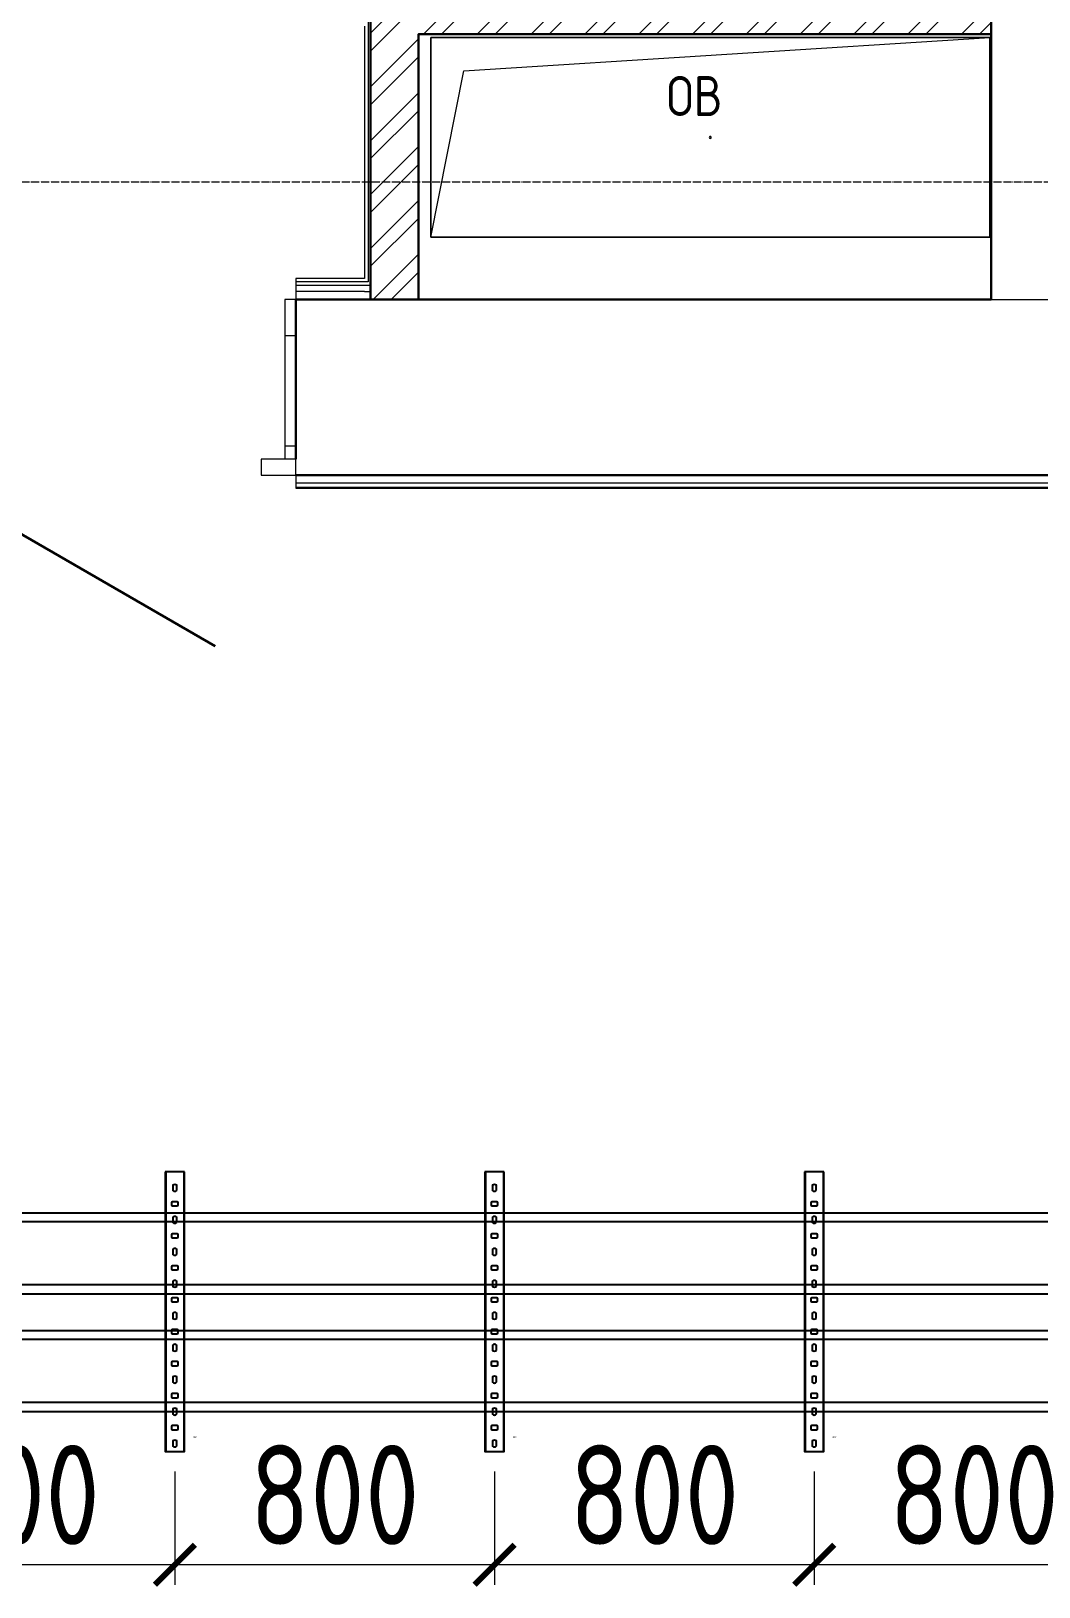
# Model space of a CAD drawing. Header units: millimetres. Extents: x -42533 to 645315, y 3457 to 82611.
# Drawn here: x 189522 to 192044, y 40924 to 44818 of the extents above; entities that cross this region are included whole.
import ezdxf
from ezdxf.enums import TextEntityAlignment as Align

# ---------------------------------------------------------------- set-up
doc = ezdxf.new("R2018")
doc.units = ezdxf.units.MM
doc.linetypes.add('ADSK_Линия сетки', pattern=[25, 20, -2.5, 0, -2.5])
for name, color, linetype in [('00_00_потолок_Панели из стали', 7, 'Continuous'), ('ЭОМ_Лотки авар.', 1, 'Continuous'), ('ЭОМ_Лотки рабочие', 5, 'Continuous')]:
    doc.layers.add(name, color=color, linetype=linetype)
for name, color, linetype, lineweight in [('Аннотация', 7, 'Continuous', 18), ('Двери', 7, 'Continuous', 9), ('Обобщенные модели', 7, 'Continuous', 18), ('Оси', 253, 'Continuous', 9), ('Перекрытие', 7, 'Continuous', 18), ('Стены несущие', 7, 'Continuous', 30), ('Стены отделка', 7, 'Continuous', 30), ('Стены штриховка', 7, 'Continuous', 9), ('ШТРИХОВКА', 252, 'Continuous', 15)]:
    doc.layers.add(name, color=color, linetype=linetype, lineweight=lineweight)
doc.styles.add('GOST Common_5', font='GOST_Common.ttf', dxfattribs={"width": 0.9, "height": 200})
doc.styles.get("Standard").update_dxf_attribs({"font": 'arial.ttf'})
doc.styles.add('М2', font='isocpeur.ttf', dxfattribs={"width": 0.8})
doc.dimstyles.new('М2-100', dxfattribs={"dimtxt": 250, "dimasz": 100, "dimexe": 50, "dimexo": 50, "dimgap": 50, "dimtad": 1, "dimdec": 0, "dimzin": 1, "dimtxsty": 'М2', "dimblk": 'ARCHTICK', "dimcen": 2.5, "dimdle": 50, "dimclre": 256, "dimclrt": 256, "dimadec": 0, "dimazin": 0, "dimtfac": 1, "dimtdec": 0, "dimtix": 1, "dimtmove": 1, "dimatfit": 3, "dimldrblk": 'NONE', "dimfxl": 1, "dimtolj": 1, "dimlwd": 9, "dimlwe": 9, "dimarcsym": 1})

# ---------------------------------------------------------------- blocks, each defined once
blk = doc.blocks.new('План 2 этажа')
h = blk.add_hatch()
h.set_pattern_fill('ANSI32', color=8, scale=10)
h.set_pattern_definition([(45, (686.36, 338.7), (-67.35192, 67.35192), []), (45, (731.26, 338.7), (-67.35192, 67.35192), [])])
h.paths.add_polyline_path([(42131.357, 16222.28), (42011.357, 16222.28), (42011.357, 13773.873), (42131.357, 13773.873)])
h.paths.add_polyline_path([(42271.357, 16222.28), (42271.357, 16342.28), (40626.357, 16342.28), (40626.357, 16222.28)])
h.paths.add_polyline_path([(40718.07, 13283.7), (40838.07, 13283.7), (40838.07, 13653.873), (42271.357, 13653.873), (42271.357, 13773.873), (40718.07, 13773.873)])
h.paths.add_polyline_path([(40838.07, 13283.7), (40718.07, 13283.7), (40718.07, 12989.356), (40838.07, 12989.356)])
at = {"layer": 'Двери', "color": 8}
for p, q in [((40530.923, 12589.356), (40443.923, 12589.356)), ((40443.923, 12589.356), (40443.923, 12549.356)), ((40530.923, 12549.356), (40530.923, 12589.356)), ((40443.923, 12549.356), (40530.923, 12549.356))]:
    blk.add_line(p, q, dxfattribs=at)
at = {"layer": 'Двери', "color": 8, "lineweight": 30}
blk.add_line((39587.923, 12549.356), (40329.24, 12121.356), dxfattribs=at)
at = {"layer": 'Обобщенные модели', "color": 8}
for p, q in [((40868.421, 13145.16), (40868.421, 13645.16)), ((40868.421, 13645.16), (42268.421, 13645.16)), ((42268.421, 13645.16), (40868.421, 13645.16)), ((40868.421, 13645.16), (40868.421, 13145.16)), ((40951.754, 13561.827), (42268.421, 13645.16)), ((42268.421, 13645.16), (42268.421, 13145.16)), ((42268.421, 13145.16), (42268.421, 13645.16)), ((40868.421, 13145.16), (40951.754, 13561.827)), ((42268.421, 13145.16), (40868.421, 13145.16)), ((40868.421, 13145.16), (42268.421, 13145.16))]:
    blk.add_line(p, q, dxfattribs=at)
for start, end in [(0, 180), (60, 165), (180, 0), (195, 270), (300, 0)]:
    blk.add_arc((41568.421, 13395.16), 2.5, start, end, dxfattribs=at)
at = {"layer": 'Оси', "color": 8, "linetype": 'ADSK_Линия сетки'}
blk.add_line((-9428.371, 13283.7), (56691.21, 13283.7), dxfattribs=at)
at = {"layer": 'Перекрытие', "color": 8}
for p, q in [((40530.923, 12989.356), (40503.421, 12989.356)), ((40503.421, 12989.356), (40503.421, 12589.356)), ((40503.421, 12899.356), (40530.923, 12899.356)), ((40530.923, 12622.482), (40503.421, 12622.482))]:
    blk.add_line(p, q, dxfattribs=at)
at = {"layer": 'Стены несущие', "color": 8}
for p, q in [((42271.357, 13977.66), (42271.357, 12989.356)), ((40718.07, 13773.873), (40718.07, 12989.356)), ((40530.923, 12989.356), (40737.232, 12989.356)), ((40530.923, 12989.356), (40530.923, 12589.356)), ((42271.357, 12989.356), (40737.232, 12989.356)), ((40530.923, 12549.356), (43058.421, 12549.356))]:
    blk.add_line(p, q, dxfattribs=at)
blk.add_lwpolyline([(40838.07, 12989.356), (40838.07, 13653.873), (42271.357, 13653.873)], dxfattribs=at)
at = {"layer": 'Стены отделка', "color": 8, "lineweight": 9}
for p, q in [((40703.07, 13673.873), (40703.07, 13042.356)), ((40530.923, 13042.356), (40530.923, 12989.356)), ((40703.07, 13042.356), (40530.923, 13042.356)), ((40703.07, 13009.356), (40718.07, 13009.356)), ((40530.923, 12549.356), (40530.923, 12517.356)), ((40530.923, 12517.356), (43528.421, 12517.356))]:
    blk.add_line(p, q, dxfattribs=at)
at = {"layer": 'Стены штриховка', "color": 8}
for p, q in [((40712.07, 13779.873), (40712.07, 13033.356)), ((40712.07, 13033.356), (40530.923, 13033.356)), ((40718.07, 13024.356), (40530.923, 13024.356)), ((40703.07, 13009.356), (40530.923, 13009.356)), ((42271.357, 12989.356), (42651.357, 12989.356)), ((43488.421, 12529.356), (40530.923, 12529.356)), ((40530.923, 12519.356), (43528.421, 12519.356))]:
    blk.add_line(p, q, dxfattribs=at)
at = {"layer": 'Аннотация', "color": 8, "insert": (41459.175, 13548.748), "char_height": 100, "width": 156.348, "attachment_point": 1, "line_spacing_factor": 1.022766, "style": 'GOST Common_5'}
blk.add_mtext('\\pxt3.6,7.2,10.8,14.4,18,21.6,25.2,28.8,32.4,36,39.6,43.2,46.8,50.4,54,57.6,61.2,64.8,68.4,72,75.6,79.2,82.8,86.4,90,93.6,97.2,100.8,104.4,108,111.6,115.2;{ОВ}', dxfattribs=at)
blk = doc.blocks.new('*U37')
at = {"color": 0, "linetype": 'Continuous', "lineweight": 25}
for p, q in [((-78.8, -46976.1), (-78.8, 0)), ((78.8, -46976.1), (78.8, 0))]:
    blk.add_line(p, q, dxfattribs=at)
blk.add_lwpolyline([(100.8, -46976.1), (100.8, 0), (-100.8, 0), (-100.8, -46976.1)], close=True, dxfattribs=at)
at = {"color": 0, "flags": 9}
for tag, p in [('АРТИКУЛ', (-59.7, -11.8)), ('НАИМЕНОВАНИЕ', (-59.1, -7)), ('ПРИМЕЧАНИЕ', (-58.8, -17.3))]:
    blk.add_attdef(tag, text='', height=2.5, dxfattribs=at).set_placement(p, align=Align.TOP_LEFT)
at = {"color": 0, "lineweight": 30, "flags": 104}
for tag, p in [('ВЫСОТА', (-59.6, -20.9)), ('ДЛИНА', (-59.5, -36.1)), ('ТОЛЩИНА', (-59, -31)), ('ШИРИНА', (-58.9, -25.1))]:
    blk.add_attdef(tag, text='', height=2.5, dxfattribs=at).set_placement(p, align=Align.TOP_LEFT)
blk = doc.blocks.new('*U39')
at = {"color": 0, "linetype": 'Continuous', "lineweight": 25}
for p, q in [((-78.8, -46398.7), (-78.8, 0)), ((78.8, -46398.7), (78.8, 0))]:
    blk.add_line(p, q, dxfattribs=at)
blk.add_lwpolyline([(100.8, -46398.7), (100.8, 0), (-100.8, 0), (-100.8, -46398.7)], close=True, dxfattribs=at)
at = {"color": 0, "flags": 9}
for tag, p in [('АРТИКУЛ', (-59.7, -11.8)), ('НАИМЕНОВАНИЕ', (-59.1, -7)), ('ПРИМЕЧАНИЕ', (-58.8, -17.3))]:
    blk.add_attdef(tag, text='', height=2.5, dxfattribs=at).set_placement(p, align=Align.TOP_LEFT)
at = {"color": 0, "lineweight": 30, "flags": 104}
for tag, p in [('ВЫСОТА', (-59.6, -20.9)), ('ДЛИНА', (-59.5, -36.1)), ('ТОЛЩИНА', (-59, -31)), ('ШИРИНА', (-58.9, -25.1))]:
    blk.add_attdef(tag, text='', height=2.5, dxfattribs=at).set_placement(p, align=Align.TOP_LEFT)
blk = doc.blocks.new('*U45')
at = {"color": 0, "linetype": 'ByBlock', "lineweight": -2}
for points in [[(24, -700), (24, 0), (-24, 0), (-24, -700)], [(-22.5, -700), (-22.5, 0)], [(22.5, -700), (22.5, 0)], [(-24, -700), (24, -700)]]:
    blk.add_lwpolyline(points, dxfattribs=at)
at = {"color": 254, "transparency": 33554483}
blk.add_lwpolyline([(0, 0.7), (0, -2.2)], dxfattribs=at)
at = {"color": 0, "linetype": 'ByBlock', "lineweight": -2}
for points in [[(-5.2, -13.3), (-5.2, -26.7, 0.345739), (5.2, -26.7), (5.2, -13.3, 0.345739)], [(-6.7, -54.8, 0.345739), (-6.7, -65.2), (6.7, -65.2, 0.345739), (6.7, -54.8)], [(-5.2, -93.3), (-5.2, -106.7, 0.345739), (5.2, -106.7), (5.2, -93.3, 0.345739)], [(-6.7, -134.8, 0.345739), (-6.7, -145.2), (6.7, -145.2, 0.345739), (6.7, -134.8)], [(-5.2, -173.3), (-5.2, -186.7, 0.345739), (5.2, -186.7), (5.2, -173.3, 0.345739)], [(-6.7, -214.8, 0.345739), (-6.7, -225.2), (6.7, -225.2, 0.345739), (6.7, -214.8)], [(-5.2, -253.3), (-5.2, -266.7, 0.345739), (5.2, -266.7), (5.2, -253.3, 0.345739)], [(-6.7, -294.8, 0.345739), (-6.7, -305.2), (6.7, -305.2, 0.345739), (6.7, -294.8)], [(-5.2, -333.3), (-5.2, -346.7, 0.345739), (5.2, -346.7), (5.2, -333.3, 0.345739)], [(-6.7, -374.8, 0.345739), (-6.7, -385.2), (6.7, -385.2, 0.345739), (6.7, -374.8)], [(-5.2, -413.3), (-5.2, -426.7, 0.345739), (5.2, -426.7), (5.2, -413.3, 0.345739)], [(-6.7, -454.8, 0.345739), (-6.7, -465.2), (6.7, -465.2, 0.345739), (6.7, -454.8)], [(-5.2, -493.3), (-5.2, -506.7, 0.345739), (5.2, -506.7), (5.2, -493.3, 0.345739)], [(-6.7, -534.8, 0.345739), (-6.7, -545.2), (6.7, -545.2, 0.345739), (6.7, -534.8)], [(-5.2, -573.3), (-5.2, -586.7, 0.345739), (5.2, -586.7), (5.2, -573.3, 0.345739)], [(-6.7, -614.8, 0.345739), (-6.7, -625.2), (6.7, -625.2, 0.345739), (6.7, -614.8)], [(-5.2, -653.3), (-5.2, -666.7, 0.345739), (5.2, -666.7), (5.2, -653.3, 0.345739)]]:
    blk.add_lwpolyline(points, format="xyb", close=True, dxfattribs=at)
at = {"flags": 9}
for tag, p in [('АРТИКУЛ', (-58.9, -24.5)), ('ПРИМЕЧАНИЕ', (-58.3, -30.8)), ('НАИМЕНОВАНИЕ', (-58.2, -19.4))]:
    blk.add_attdef(tag, p, '', height=2.5, dxfattribs=at)
at = {"lineweight": 30, "flags": 104}
blk.add_attdef('ДЛИНА', text='', height=2.5, dxfattribs=at).set_placement((-57.7, -34.6), align=Align.TOP_LEFT)
blk = doc.blocks.new('_ArchTick')
at = {"color": 0, "linetype": 'ByBlock', "lineweight": 70, "const_width": 0.15}
blk.add_lwpolyline([(-0.5, -0.5), (0.5, 0.5)], dxfattribs=at)
blk = doc.blocks.new('*D550')
at = {"layer": '00_00_потолок_Панели из стали', "lineweight": 9, "transparency": 16777216}
for p, q in [((189081.3, 41212.4), (189081.3, 40929)), ((189881.5, 41211.8), (189881.5, 40929))]:
    blk.add_line(p, q, dxfattribs=at)
at = {"layer": '00_00_потолок_Панели из стали', "color": 0, "lineweight": 9, "transparency": 16777216}
blk.add_line((189931.5, 40979), (189031.3, 40979), dxfattribs=at)
at = {"layer": 'Defpoints', "color": 0, "transparency": 16777216}
for p in [(189081.3, 41262.4), (189881.5, 41261.8), (189081.3, 40979)]:
    blk.add_point(p, dxfattribs=at)
at = {"layer": '00_00_потолок_Панели из стали', "color": 0, "lineweight": 9, "transparency": 16777216, "xscale": 100, "yscale": 100, "zscale": 100, "rotation": 180}
blk.add_blockref('_ArchTick', (189081.3, 40979), dxfattribs=at)
at = {"layer": '00_00_потолок_Панели из стали', "color": 0, "lineweight": 9, "transparency": 16777216, "xscale": 100, "yscale": 100, "zscale": 100}
blk.add_blockref('_ArchTick', (189881.5, 40979), dxfattribs=at)
at = {"layer": '00_00_потолок_Панели из стали', "transparency": 16777216, "insert": (189481.4, 41154), "char_height": 250, "attachment_point": 5, "style": 'М2'}
blk.add_mtext('\\A1;800', dxfattribs=at)
blk = doc.blocks.new('_None')
blk = doc.blocks.new('*D551')
at = {"layer": '00_00_потолок_Панели из стали', "lineweight": 9, "transparency": 16777216}
for p, q in [((189881.5, 41212.4), (189881.5, 40929)), ((190681.7, 41211.8), (190681.7, 40929))]:
    blk.add_line(p, q, dxfattribs=at)
at = {"layer": '00_00_потолок_Панели из стали', "color": 0, "lineweight": 9, "transparency": 16777216}
blk.add_line((190731.7, 40979), (189831.5, 40979), dxfattribs=at)
at = {"layer": 'Defpoints', "color": 0, "transparency": 16777216}
for p in [(189881.5, 41262.4), (190681.7, 41261.8), (189881.5, 40979)]:
    blk.add_point(p, dxfattribs=at)
at = {"layer": '00_00_потолок_Панели из стали', "color": 0, "lineweight": 9, "transparency": 16777216, "xscale": 100, "yscale": 100, "zscale": 100, "rotation": 180}
blk.add_blockref('_ArchTick', (189881.5, 40979), dxfattribs=at)
at = {"layer": '00_00_потолок_Панели из стали', "color": 0, "lineweight": 9, "transparency": 16777216, "xscale": 100, "yscale": 100, "zscale": 100}
blk.add_blockref('_ArchTick', (190681.7, 40979), dxfattribs=at)
at = {"layer": '00_00_потолок_Панели из стали', "transparency": 16777216, "insert": (190281.6, 41154), "char_height": 250, "attachment_point": 5, "style": 'М2'}
blk.add_mtext('\\A1;800', dxfattribs=at)
blk = doc.blocks.new('*D552')
at = {"layer": '00_00_потолок_Панели из стали', "lineweight": 9, "transparency": 16777216}
for p, q in [((190681.7, 41212.4), (190681.7, 40929)), ((191481.9, 41211.8), (191481.9, 40929))]:
    blk.add_line(p, q, dxfattribs=at)
at = {"layer": '00_00_потолок_Панели из стали', "color": 0, "lineweight": 9, "transparency": 16777216}
blk.add_line((191531.9, 40979), (190631.7, 40979), dxfattribs=at)
at = {"layer": 'Defpoints', "color": 0, "transparency": 16777216}
for p in [(190681.7, 41262.4), (191481.9, 41261.8), (190681.7, 40979)]:
    blk.add_point(p, dxfattribs=at)
at = {"layer": '00_00_потолок_Панели из стали', "color": 0, "lineweight": 9, "transparency": 16777216, "xscale": 100, "yscale": 100, "zscale": 100, "rotation": 180}
blk.add_blockref('_ArchTick', (190681.7, 40979), dxfattribs=at)
at = {"layer": '00_00_потолок_Панели из стали', "color": 0, "lineweight": 9, "transparency": 16777216, "xscale": 100, "yscale": 100, "zscale": 100}
blk.add_blockref('_ArchTick', (191481.9, 40979), dxfattribs=at)
at = {"layer": '00_00_потолок_Панели из стали', "transparency": 16777216, "insert": (191081.8, 41154), "char_height": 250, "attachment_point": 5, "style": 'М2'}
blk.add_mtext('\\A1;800', dxfattribs=at)
blk = doc.blocks.new('*D701')
at = {"layer": '00_00_потолок_Панели из стали', "lineweight": 9, "transparency": 16777216}
for p, q in [((191481.9, 41212.4), (191481.9, 40929)), ((192282.1, 41211.8), (192282.1, 40929))]:
    blk.add_line(p, q, dxfattribs=at)
at = {"layer": '00_00_потолок_Панели из стали', "color": 0, "lineweight": 9, "transparency": 16777216}
blk.add_line((192332.1, 40979), (191431.9, 40979), dxfattribs=at)
at = {"layer": 'Defpoints', "color": 0, "transparency": 16777216}
for p in [(191481.9, 41262.4), (192282.1, 41261.8), (191481.9, 40979)]:
    blk.add_point(p, dxfattribs=at)
at = {"layer": '00_00_потолок_Панели из стали', "color": 0, "lineweight": 9, "transparency": 16777216, "xscale": 100, "yscale": 100, "zscale": 100, "rotation": 180}
blk.add_blockref('_ArchTick', (191481.9, 40979), dxfattribs=at)
at = {"layer": '00_00_потолок_Панели из стали', "color": 0, "lineweight": 9, "transparency": 16777216, "xscale": 100, "yscale": 100, "zscale": 100}
blk.add_blockref('_ArchTick', (192282.1, 40979), dxfattribs=at)
at = {"layer": '00_00_потолок_Панели из стали', "transparency": 16777216, "insert": (191882, 41154), "char_height": 250, "attachment_point": 5, "style": 'М2'}
blk.add_mtext('\\A1;800', dxfattribs=at)

msp = doc.modelspace()

# ---------------------------------------------------------------- block references
at = {"layer": 'ШТРИХОВКА'}
msp.add_blockref('План 2 этажа', (149653.4, 31156.8), dxfattribs=at)

# ---------------------------------------------------------------- next in the draw order: block references
at = {"layer": 'ЭОМ_Лотки авар.', "color": 1, "rotation": 90}
msp.add_blockref('*U39', (151394.5, 41758.3), dxfattribs=at)
at = {"layer": 'ЭОМ_Лотки рабочие'}
ref = msp.add_blockref('*U45', (189881.5, 41262.4), dxfattribs=dict(at, rotation=180))
lines = msp.add_mtext('700 мм', dxfattribs={"layer": '0', "insert": (189939.3, 41297), "char_height": 2.5, "attachment_point": 1, "rotation": 180})
ref.add_attrib('ДЛИНА', '', (189939.3, 41297)).embed_mtext(lines)
ref = msp.add_blockref('*U45', (190681.7, 41262.4), dxfattribs=dict(at, rotation=180))
lines = msp.add_mtext('700 мм', dxfattribs={"layer": '0', "insert": (190739.5, 41297), "char_height": 2.5, "attachment_point": 1, "rotation": 180})
ref.add_attrib('ДЛИНА', '', (190739.5, 41297)).embed_mtext(lines)
ref = msp.add_blockref('*U45', (191481.9, 41262.4), dxfattribs=dict(at, rotation=180))
lines = msp.add_mtext('700 мм', dxfattribs={"layer": '0', "insert": (191539.7, 41297), "char_height": 2.5, "attachment_point": 1, "rotation": 180})
ref.add_attrib('ДЛИНА', '', (191539.7, 41297)).embed_mtext(lines)
at = {"layer": 'ЭОМ_Лотки рабочие', "rotation": 90}
msp.add_blockref('*U37', (151116.7, 41463.7), dxfattribs=at)

# ---------------------------------------------------------------- next in the draw order: dimensions: what is measured, and where the dimension line sits
at = {"layer": '00_00_потолок_Панели из стали'}
for base, p1, p2, picture, middle in [((189081.3, 40979), (189881.5, 41261.8), (189081.3, 41262.4), '*D550', (189481.4, 41154)), ((189881.5, 40979), (190681.7, 41261.8), (189881.5, 41262.4), '*D551', (190281.6, 41154)), ((190681.7, 40979), (191481.9, 41261.8), (190681.7, 41262.4), '*D552', (191081.8, 41154)), ((191481.9, 40979), (192282.1, 41261.8), (191481.9, 41262.4), '*D701', (191882, 41154))]:
    dim = msp.add_linear_dim(base=base, p1=p1, p2=p2, dimstyle='М2-100', dxfattribs=at)
    dim.commit()
    dim.dimension.update_dxf_attribs({"geometry": picture, "text_midpoint": middle})

doc.saveas('drawing.dxf')
